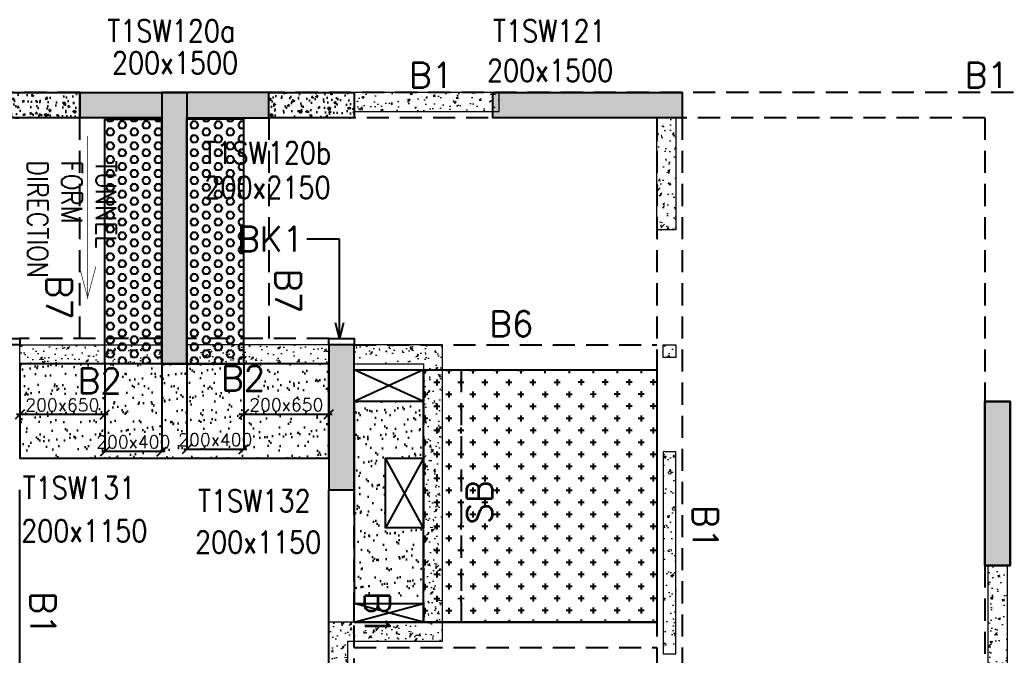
# Model space of a CAD drawing. Header units: millimetres. Extents: x 1078357 to 2594950, y -4969473 to -4636555.
# Drawn here: x 1280322 to 1288172, y -4665945 to -4660908 of the extents above; entities that cross this region are included whole.
import ezdxf

# ---------------------------------------------------------------- set-up
doc = ezdxf.new("R2010")
doc.units = ezdxf.units.MM
doc.header["$PDMODE"] = 35
for name, pattern in [('CONTINOUS', [0]), ('HIDDEN', [0.375, 0.25, -0.125]), ('New Retail block$0$CONTINOUS', [0])]:
    doc.linetypes.add(name, pattern=pattern)
doc.layers.get('0').update_dxf_attribs({"lineweight": 0})
doc.layers.get('Defpoints').update_dxf_attribs({"lineweight": 0})
for name, color, linetype, lineweight in [('A-_ANOTDIMA_D-', 6, 'Continuous', 13), ('COL. NO.', 30, 'Continuous', 25), ('COL. SIZE', 7, 'Continuous', 25), ('DIM', 9, 'Continuous', 25), ('HATCH', 8, 'Continuous', 30), ('RCC UPSTAND', 43, 'Continuous', 30), ('S-NON STR RCC WALL', 8, 'Continuous', 0)]:
    doc.layers.add(name, color=color, linetype=linetype, lineweight=lineweight)
for name, color, linetype in [('B-200x325', 201, 'HIDDEN'), ('B-200x375', 41, 'HIDDEN'), ('B-200x650', 241, 'HIDDEN'), ('B-300xSLAB THK.', 151, 'Continuous'), ('BK1-200x650', 241, 'HIDDEN'), ('DC BEAM NO.', 7, 'Continuous'), ('DROP SLAB', 8, 'Continuous'), ('NON STR. RCC WALL', 6, 'Continuous'), ('S-COLUMN_SHEAR WALL', 1, 'Continuous'), ('S-PROJECTION', 54, 'New Retail block$0$CONTINOUS'), ('SLAB FOLD', 8, 'Continuous'), ('TEXT', 7, 'Continuous')]:
    doc.layers.add(name, color=color, linetype=linetype)
doc.styles.add('Roman', font='romans')
doc.styles.add('ROMANS', font='romans.shx', dxfattribs={"width": 0.85})
doc.dimstyles.new('HARESH', dxfattribs={"dimtxt": 150, "dimasz": 75, "dimexe": 0, "dimexo": 0, "dimgap": 25, "dimtad": 1, "dimdec": 0, "dimdsep": 46, "dimtxsty": 'Roman', "dimblk": 'OBLIQUE', "dimcen": 225, "dimdle": 25, "dimclrd": 2, "dimclre": 2, "dimclrt": 7, "dimadec": 8, "dimazin": 1, "dimtfac": 1, "dimtdec": 0, "dimtmove": 0, "dimatfit": 0, "dimfxl": 1, "dimlwd": -1, "dimlwe": -1, "dimarcsym": 0})
pattern_1 = [(50, (-5109198.82, 23483864.79), (182.184669, -15.93908554), [19.05, -209.55]), (355, (-5109198.82, 23483864.79), (-35.2434214, 191.0568452), [15.24, -167.6405842]), (100.4514447, (-5109183.63, 23483863.46), (146.9412471, 175.1177519), [16.1900088, -178.0902446]), (46.1842, (-5109198.82, 23483915.59), (271.0790409, -42.042328), [28.575, -314.325]), (96.6355576, (-5109176.23, 23483912.08), (237.404134, 247.4261246), [24.2850231, -267.1356082]), (351.1841512, (-5109198.82, 23483915.6), (237.404134, 247.4261246), [22.859967, -251.459732]), (21, (-5109173.42, 23483902.89), (151.6143913, -102.2651982), [19.05, -209.55]), (326, (-5109173.42, 23483902.89), (61.8020283, 184.1879661), [15.24, -167.64]), (71.451445, (-5109160.78, 23483894.36), (213.4164193, 81.9227689), [16.1900088, -178.0899376]), (37.5, (-5109198.816, 23483864.786), (3.08860325, 84.55503887), [0, -165.608, 0, -170.18, 0, -168.275]), (7.5, (-5109198.82, 23483864.79), (66.8196625, 100.18057482), [0, -97.028, 0, -161.798, 0, -64.135]), (327.5, (-5109255.46, 23483864.786), (135.59059517, -5.728744), [0, -63.5, 0, -198.12, 0, -262.89]), (317.5, (-5109280.86, 23483864.79), (148.1291814, 25.42649103), [0, -82.55, 0, -131.572, 0, -186.69])]
pattern_2 = [(140, (-1915203.33, -7196703.94), (12.550427, 143.4520365), [15, -165]), (85, (-1915203.33, -7196703.94), (-150.438427, -27.7502667), [12, -132]), (190.4514445, (-1915202.28, -7196691.99), (-137.887998, 115.7017693), [12.7480384, -140.2284224]), (136.1842, (-1915243.33, -7196703.94), (33.103856, 213.448266), [22.5, -247.5]), (186.6356355, (-1915240.57, -7196686.16), (-194.82372, 186.932389), [19.122068, -210.342752]), (81.184164, (-1915243.33, -7196703.94), (-194.82372, 186.932389), [18, -198]), (111, (-1915233.33, -7196683.94), (80.523778, 119.3814104), [15, -165]), (56, (-1915233.33, -7196683.94), (-145.030009, 48.6630664), [12, -132]), (161.4514447, (-1915226.62, -7196674), (-64.5062306, 168.0444753), [12.748038, -140.2284224]), (127.5, (-1915203.33, -7196703.944), (-66.57877077, 2.43197106), [0, -130.4, 0, -134, 0, -132.5]), (97.5, (-1915203.33, -7196703.944), (-78.8823424, 52.6139075), [0, -76.4, 0, -127.4, 0, -50.5]), (57.5, (-1915203.33, -7196748.544), (4.51097435, 106.7644872), [0, -50, 0, -156, 0, -207]), (47.5, (-1915203.33, -7196768.54), (-20.0209965, 116.6372339), [0, -65, 0, -103.6, 0, -147])]
pattern_3 = [(180, (135672.024, 213489.83), (-7e-15, -54.99261315), [31.75, -63.5]), (300, (135672.024, 213489.83), (47.625, 27.4963066), [31.75, -63.5]), (240, (135640.274, 213489.83), (47.625, -27.4963066), [31.75, -63.5])]

# ---------------------------------------------------------------- blocks, each defined once
blk = doc.blocks.new('_Oblique')
at = {"color": 0, "linetype": 'ByBlock', "lineweight": -2}
blk.add_line((-0.5, -0.5), (0.5, 0.5), dxfattribs=at)
blk = doc.blocks.new('*D1256')
at = {"layer": 'Defpoints', "color": 0, "ltscale": 700, "transparency": 16777216}
for p in [(1280996.3, -4663634.9, 0), (1281446.4, -4663634.9, 0), (1280996.3, -4664329.9)]:
    blk.add_point(p, dxfattribs=at)
at = {"layer": 'DIM', "color": 2, "ltscale": 700, "transparency": 16777216}
for p, q in [((1280996.3, -4663634.9), (1280996.3, -4664329.9)), ((1281446.4, -4663634.9), (1281446.4, -4664329.9)), ((1281471.4, -4664329.9), (1280971.3, -4664329.9))]:
    blk.add_line(p, q, dxfattribs=at)
at = {"layer": 'DIM', "color": 2, "ltscale": 700, "transparency": 16777216, "xscale": 75, "yscale": 75, "zscale": 75, "rotation": 180}
blk.add_blockref('_Oblique', (1280996.3, -4664329.9), dxfattribs=at)
at = {"layer": 'DIM', "color": 2, "ltscale": 700, "transparency": 16777216, "xscale": 75, "yscale": 75, "zscale": 75}
blk.add_blockref('_Oblique', (1281446.4, -4664329.9), dxfattribs=at)
at = {"layer": 'DIM', "color": 7, "ltscale": 700, "transparency": 16777216, "insert": (1281221.3, -4664254.9), "char_height": 150, "attachment_point": 5, "style": 'Roman'}
blk.add_mtext('{\\H0.666667x;200x400}', dxfattribs=at)
blk = doc.blocks.new('*D1257')
at = {"layer": 'Defpoints', "color": 0, "ltscale": 700, "transparency": 16777216}
for p in [(1280321.6, -4663634.9, 0), (1280996.3, -4663634.9, 0), (1280321.6, -4664037)]:
    blk.add_point(p, dxfattribs=at)
at = {"layer": 'DIM', "color": 2, "ltscale": 700, "transparency": 16777216}
for p, q in [((1280321.6, -4663634.9), (1280321.6, -4664037)), ((1280996.3, -4663634.9), (1280996.3, -4664037)), ((1281021.3, -4664037), (1280296.6, -4664037))]:
    blk.add_line(p, q, dxfattribs=at)
at = {"layer": 'DIM', "color": 2, "ltscale": 700, "transparency": 16777216, "xscale": 75, "yscale": 75, "zscale": 75, "rotation": 180}
blk.add_blockref('_Oblique', (1280321.6, -4664037), dxfattribs=at)
at = {"layer": 'DIM', "color": 2, "ltscale": 700, "transparency": 16777216, "xscale": 75, "yscale": 75, "zscale": 75}
blk.add_blockref('_Oblique', (1280996.3, -4664037), dxfattribs=at)
at = {"layer": 'DIM', "color": 7, "ltscale": 700, "transparency": 16777216, "insert": (1280658.9, -4663962), "char_height": 150, "attachment_point": 5, "style": 'Roman'}
blk.add_mtext('{\\H0.666667x;200x650}', dxfattribs=at)
blk = doc.blocks.new('*D1258')
at = {"layer": 'Defpoints', "color": 0, "ltscale": 700, "transparency": 16777216}
for p in [(1281646.4, -4663634.9, 0), (1282096.5, -4663634.9, 0), (1282096.5, -4664311.6)]:
    blk.add_point(p, dxfattribs=at)
at = {"layer": 'DIM', "color": 2, "ltscale": 700, "transparency": 16777216}
for p, q in [((1281646.4, -4663634.9), (1281646.4, -4664311.6)), ((1282096.5, -4663634.9), (1282096.5, -4664311.6)), ((1281621.4, -4664311.6), (1282121.5, -4664311.6))]:
    blk.add_line(p, q, dxfattribs=at)
at = {"layer": 'DIM', "color": 2, "ltscale": 700, "transparency": 16777216, "xscale": 75, "yscale": 75, "zscale": 75, "rotation": 180}
blk.add_blockref('_Oblique', (1281646.4, -4664311.6), dxfattribs=at)
at = {"layer": 'DIM', "color": 2, "ltscale": 700, "transparency": 16777216, "xscale": 75, "yscale": 75, "zscale": 75}
blk.add_blockref('_Oblique', (1282096.5, -4664311.6), dxfattribs=at)
at = {"layer": 'DIM', "color": 7, "ltscale": 700, "transparency": 16777216, "insert": (1281871.5, -4664236.6), "char_height": 150, "attachment_point": 5, "style": 'Roman'}
blk.add_mtext('{\\H0.666667x;200x400}', dxfattribs=at)
blk = doc.blocks.new('*D1259')
at = {"layer": 'Defpoints', "color": 0, "ltscale": 700, "transparency": 16777216}
for p in [(1282096.5, -4663634.9, 0), (1282771.4, -4663634.9, 0), (1282771.4, -4664035)]:
    blk.add_point(p, dxfattribs=at)
at = {"layer": 'DIM', "color": 2, "ltscale": 700, "transparency": 16777216}
for p, q in [((1282096.5, -4663634.9), (1282096.5, -4664035)), ((1282771.4, -4663634.9), (1282771.4, -4664035)), ((1282071.5, -4664035), (1282796.4, -4664035))]:
    blk.add_line(p, q, dxfattribs=at)
at = {"layer": 'DIM', "color": 2, "ltscale": 700, "transparency": 16777216, "xscale": 75, "yscale": 75, "zscale": 75, "rotation": 180}
blk.add_blockref('_Oblique', (1282096.5, -4664035), dxfattribs=at)
at = {"layer": 'DIM', "color": 2, "ltscale": 700, "transparency": 16777216, "xscale": 75, "yscale": 75, "zscale": 75}
blk.add_blockref('_Oblique', (1282771.4, -4664035), dxfattribs=at)
at = {"layer": 'DIM', "color": 7, "ltscale": 700, "transparency": 16777216, "insert": (1282434, -4663960), "char_height": 150, "attachment_point": 5, "style": 'Roman'}
blk.add_mtext('{\\H0.666667x;200x650}', dxfattribs=at)
blk = doc.blocks.new('G$CD63B60BD')
at = {"layer": 'COL. NO.', "linetype": 'Continuous', "style": 'ROMANS', "width": 0.85}
for s, p in [('T1SW120a', (50819.1, 7351, -320.4)), ('T1SW121', (53876.8, 7350.6, -320.4)), ('T1SW120b', (51580.2, 6384.1, -320.4)), ('T1SW131', (50148.3, 3730, -320.4)), ('T1SW132', (51538, 3625.4, -320.4))]:
    blk.add_text(s, height=175, dxfattribs=at).set_placement(p)
at = {"layer": 'COL. SIZE', "linetype": 'Continuous', "style": 'ROMANS', "width": 0.85}
for s, p in [('200x1500', (50855.3, 7097.7, -320.4)), ('200x1500', (53827.7, 7037.1, -320.4)), ('200x2150', (51587.7, 6109.9, -320.4)), ('200x1150', (50135.8, 3386.6, -320.4)), ('200x1150', (51513.8, 3298.1, -320.4))]:
    blk.add_text(s, height=175, dxfattribs=at).set_placement(p)

msp = doc.modelspace()

# ---------------------------------------------------------------- hatches: boundary and pattern name
at = {"layer": 'DROP SLAB'}
h = msp.add_hatch(dxfattribs=at)
h.set_pattern_fill('CROSS', color=8, scale=15, angle=0.03079)
h.set_pattern_definition([(180.03079016, (-5325894.3, 23437229.61), (-95.19879988, -95.3011726), [47.625, -142.875]), (270.03079016, (-5325918.12, 23437253.41), (95.3011726, -95.19879988), [47.625, -142.875])])
h.paths.add_polyline_path([(1283521.5, -4663684.3), (1285371.5, -4663684.3), (1285371.5, -4665684.1), (1283521.5, -4665684.1)])
at = {"layer": 'HATCH'}
h = msp.add_hatch(dxfattribs=at)
h.set_pattern_fill('AR-SAND', color=8, scale=3, angle=179.97015)
h.set_pattern_definition([(37.47015413, (-3830961.08, 18703074.23), (-4.72361136, 146.8264517), [0, -115.824, 0, -129.54, 0, -123.825]), (7.4701541, (-3830961.08, 18703074.23), (134.9689868, 214.9772528), [0, -62.484, 0, -104.394, 0, -40.005]), (327.4701541, (-3831054.81, 18703074.28), (237.2979035, 0.3075449), [0, -38.1, 0, -137.16, 0, -179.07]), (317.4701541, (-3831054.81, 18703074.28), (229.1017424, 66.759465), [0, -19.05, 0, -89.916, 0, -102.87])])
h.paths.add_polyline_path([(1282771.9, -4663634.3), (1280321.9, -4663634.3), (1280321.9, -4664384.3), (1282771.9, -4664384.3)])
h = msp.add_hatch(dxfattribs=at)
h.set_pattern_fill('AR-SAND', color=8, scale=3, angle=180.02985)
h.set_pattern_definition([(37.47015413, (-4938696.5, 23611041.1), (-4.72361136, 146.8264517), [0, -115.824, 0, -129.54, 0, -123.825]), (7.4701541, (-4938696.5, 23611041.1), (134.9689868, 214.9772528), [0, -62.484, 0, -104.394, 0, -40.005]), (327.47015413, (-4938790.22, 23611041.14), (237.29790347, 0.3075449), [0, -38.1, 0, -137.16, 0, -179.07]), (317.4701541, (-4938790.22, 23611041.14), (229.1017424, 66.759465), [0, -19.05, 0, -89.916, 0, -102.87])])
h.paths.add_polyline_path([(1282971.6, -4665534.4), (1283521.6, -4665534.4), (1283521.6, -4664934.3), (1283221.6, -4664934.3), (1283221.6, -4664384.4), (1283521.6, -4664384.4), (1283521.6, -4663934.4), (1282971.6, -4663934.4)])
at = {"layer": 'RCC UPSTAND'}
h = msp.add_hatch(dxfattribs=at)
h.set_pattern_fill('AR-CONC', color=8, scale=20, angle=90)
h.set_pattern_definition(pattern_2)
h.paths.add_polyline_path([(1280121.7, -4661484.4), (1280796.7, -4661484.4), (1280796.7, -4661684.4), (1280121.7, -4661684.4)])
h = msp.add_hatch(dxfattribs=at)
h.set_pattern_fill('AR-CONC', color=8, scale=20, angle=90)
h.set_pattern_definition(pattern_2)
h.paths.add_polyline_path([(1282296.7, -4661484.4), (1282971.7, -4661484.4), (1282971.7, -4661684.4), (1282296.7, -4661684.4)])
at = {"layer": 'S-COLUMN_SHEAR WALL', "lineweight": 25}
h = msp.add_hatch(color=1, dxfattribs=at)
h.dxf.hatch_style = 1
h.paths.add_polyline_path([(1281446.7, -4661684.4), (1280796.7, -4661684.4), (1280796.7, -4661484.4), (1281646.7, -4661484.4), (1281646.7, -4663634.4), (1281446.7, -4663634.4)])
at = {"layer": 'S-COLUMN_SHEAR WALL', "lineweight": 25, "extrusion": (1.00316e-06, -2.11765e-11, 1)}
h = msp.add_hatch(color=1, dxfattribs=at)
h.dxf.hatch_style = 1
h.paths.add_polyline_path([(1281646.7, -4661684.4), (1282296.7, -4661684.4), (1282296.7, -4661484.4), (1281446.7, -4661484.4), (1281446.7, -4663634.4), (1281646.7, -4663634.4)])
at = {"layer": 'S-COLUMN_SHEAR WALL', "lineweight": 25}
h = msp.add_hatch(color=1, dxfattribs=at)
h.dxf.hatch_style = 1
h.paths.add_polyline_path([(1284071.7, -4661484.4), (1285571.7, -4661484.4), (1285571.7, -4661684.4), (1284071.7, -4661684.4)])
at = {"layer": 'S-COLUMN_SHEAR WALL', "lineweight": 25, "extrusion": (1.00316e-06, -2.11765e-11, 1)}
h = msp.add_hatch(color=1, dxfattribs=at)
h.dxf.hatch_style = 1
h.paths.add_polyline_path([(1282971.7, -4663484.4), (1282771.7, -4663484.4), (1282771.7, -4664634.4), (1282971.7, -4664634.4)])
h = msp.add_hatch(color=1, dxfattribs=at)
h.dxf.hatch_style = 1
h.paths.add_polyline_path([(1288171.7, -4663934.4), (1287971.7, -4663934.4), (1287971.7, -4665234.4), (1288171.7, -4665234.4)])
at = {"layer": 'S-COLUMN_SHEAR WALL', "lineweight": 25, "extrusion": (-1.00316e-06, -1.91639e-11, 1)}
h = msp.add_hatch(color=1, dxfattribs=at)
h.dxf.hatch_style = 1
h.paths.add_polyline_path([(1287971.7, -4663934.4), (1288171.7, -4663934.4), (1288171.7, -4665234.4), (1287971.7, -4665234.4)])
at = {"layer": 'S-NON STR RCC WALL', "ltscale": 700}
h = msp.add_hatch(dxfattribs=at)
h.set_pattern_fill('AR-CONC', color=256)
h.set_pattern_definition([(50, (1252105.28, -4528681.85), (182.18467, -15.93909), [19.05, -209.55]), (355, (1252105.28, -4528681.85), (-35.24342, 191.05685), [15.24, -167.64058]), (100.45144, (1252120.46, -4528683.18), (146.94125, 175.11775), [16.19, -178.09024]), (46.1842, (1252105.28, -4528631.05), (271.07904, -42.04233), [28.575, -314.325]), (96.63556, (1252127.87, -4528634.56), (237.40413, 247.4261), [24.285, -267.1356]), (351.18415, (1252105.28, -4528631.05), (237.40413, 247.4261), [22.85997, -251.45973]), (21, (1252130.68, -4528643.75), (151.61439, -102.2652), [19.05, -209.55]), (326, (1252130.68, -4528643.75), (61.80203, 184.18797), [15.24, -167.64]), (71.45144, (1252143.32, -4528652.28), (213.41642, 81.92277), [16.19, -178.08994]), (37.5, (1252105.28, -4528681.853), (3.088603, 84.55504), [0, -165.608, 0, -170.18, 0, -168.275]), (7.5, (1252105.28, -4528681.85), (66.81966, 100.180575), [0, -97.028, 0, -161.798, 0, -64.135]), (327.5, (1252048.64, -4528681.85), (135.590595, -5.728744), [0, -63.5, 0, -198.12, 0, -262.89]), (317.5, (1252023.24, -4528681.85), (148.12918, 25.42649), [0, -82.55, 0, -131.572, 0, -186.69])])
h.paths.add_polyline_path([(1284121.9, -4661484.4), (1282971.9, -4661484.4), (1282971.9, -4661634.4), (1284121.9, -4661634.4)])
at = {"layer": 'S-NON STR RCC WALL'}
h = msp.add_hatch(dxfattribs=at)
h.set_pattern_fill('AR-CONC', color=256, angle=180)
h.set_pattern_definition([(50, (-6166163.3, 28164593.92), (182.184669, -15.93908554), [19.05, -209.55]), (355, (-6166163.3, 28164593.92), (-35.2434214, 191.0568452), [15.24, -167.6405842]), (100.4514447, (-6166148.12, 28164592.6), (146.9412471, 175.1177519), [16.1900088, -178.0902446]), (46.1842, (-6166163.3, 28164644.72), (271.0790409, -42.042328), [28.575, -314.325]), (96.6355576, (-6166140.7, 28164641.22), (237.404134, 247.4261246), [24.2850231, -267.1356082]), (351.1841512, (-6166163.3, 28164644.72), (237.404134, 247.4261246), [22.859967, -251.459732]), (21, (-6166137.9, 28164632.02), (151.6143913, -102.2651982), [19.05, -209.55]), (326, (-6166137.9, 28164632.02), (61.8020283, 184.1879661), [15.24, -167.64]), (71.451445, (-6166125.26, 28164623.5), (213.4164193, 81.9227689), [16.1900088, -178.0899376]), (37.5, (-6166163.3, 28164593.92), (3.08860325, 84.55503887), [0, -165.608, 0, -170.18, 0, -168.275]), (7.5, (-6166163.3, 28164593.92), (66.8196625, 100.18057482), [0, -97.028, 0, -161.798, 0, -64.135]), (327.5, (-6166219.94, 28164593.92), (135.59059517, -5.72874399), [0, -63.5, 0, -198.12, 0, -262.89]), (317.5, (-6166245.34, 28164593.92), (148.1291814, 25.42649103), [0, -82.55, 0, -131.572, 0, -186.69])])
h.paths.add_polyline_path([(1285371.9, -4661684.4), (1285521.9, -4661684.4), (1285521.9, -4662574.3), (1285371.9, -4662574.3)])
h = msp.add_hatch(dxfattribs=at)
h.set_pattern_fill('AR-CONC', color=256)
h.set_pattern_definition(pattern_1)
h.paths.add_polyline_path([(1281446.9, -4663634.4), (1280321.9, -4663634.4), (1280321.9, -4663484.4), (1281446.9, -4663484.4)])
h = msp.add_hatch(dxfattribs=at)
h.set_pattern_fill('AR-CONC', color=256, angle=180)
h.set_pattern_definition(pattern_1)
h.paths.add_polyline_path([(1281646.9, -4663634.4), (1282771.9, -4663634.4), (1282771.9, -4663484.4), (1281646.9, -4663484.4)])
h = msp.add_hatch(dxfattribs=at)
h.set_pattern_fill('AR-CONC', color=256, angle=180)
h.set_pattern_definition(pattern_1)
h.paths.add_polyline_path([(1283671.9, -4665834.4), (1283671.9, -4663484.4), (1282971.9, -4663484.4), (1282971.9, -4663634.4), (1283521.9, -4663634.4), (1283521.9, -4665684.4), (1282771.9, -4665684.4), (1282771.9, -4666934.3), (1282921.9, -4666934.3), (1282921.9, -4665834.4)])
h = msp.add_hatch(dxfattribs=at)
h.set_pattern_fill('AR-CONC', color=256, angle=180)
h.set_pattern_definition([(50, (2382696.4, -9205799.05), (182.184669, -15.9390855), [19.05, -209.55]), (355, (2382696.4, -9205799.05), (-35.2434214, 191.056845), [15.24, -167.640584]), (100.4514447, (2382711.59, -9205800.37), (146.941247, 175.117752), [16.190009, -178.0902446]), (46.1842, (2382696.4, -9205748.25), (271.079041, -42.042328), [28.575, -314.325]), (96.6355576, (2382719, -9205751.75), (237.404134, 247.426125), [24.285023, -267.135608]), (351.184151, (2382696.4, -9205748.25), (237.404134, 247.426125), [22.859967, -251.459732]), (21, (2382721.8, -9205760.95), (151.6143913, -102.265198), [19.05, -209.55]), (326, (2382721.8, -9205760.95), (61.802028, 184.187966), [15.24, -167.64]), (71.451445, (2382734.44, -9205769.47), (213.416419, 81.922769), [16.190009, -178.0899376]), (37.5, (2382696.406, -9205799.046), (3.08860325, 84.5550389), [0, -165.608, 0, -170.18, 0, -168.275]), (7.5, (2382696.41, -9205799.05), (66.8196625, 100.1805748), [0, -97.028, 0, -161.798, 0, -64.135]), (327.5, (2382639.764, -9205799.046), (135.5905952, -5.728744), [0, -63.5, 0, -198.12, 0, -262.89]), (317.5, (2382614.36, -9205799.05), (148.1291814, 25.426491), [0, -82.55, 0, -131.572, 0, -186.69])])
h.paths.add_polyline_path([(1285421.9, -4663484.2), (1285521.9, -4663484.2), (1285521.9, -4663584.2), (1285421.9, -4663584.2)])
h = msp.add_hatch(dxfattribs=at)
h.set_pattern_fill('AR-CONC', color=256, angle=180)
h.set_pattern_definition([(50, (2382709.62, -9204434.38), (182.184669, -15.9390855), [19.05, -209.55]), (355, (2382709.62, -9204434.38), (-35.2434214, 191.056845), [15.24, -167.640584]), (100.4514447, (2382724.8, -9204435.71), (146.941247, 175.117752), [16.190009, -178.0902446]), (46.1842, (2382709.62, -9204383.58), (271.079041, -42.042328), [28.575, -314.325]), (96.6355576, (2382732.2, -9204387.09), (237.404134, 247.426125), [24.285023, -267.135608]), (351.184151, (2382709.62, -9204383.58), (237.404134, 247.426125), [22.859967, -251.459732]), (21, (2382735.02, -9204396.28), (151.6143913, -102.265198), [19.05, -209.55]), (326, (2382735.02, -9204396.28), (61.802028, 184.187966), [15.24, -167.64]), (71.451445, (2382747.65, -9204404.8), (213.416419, 81.922769), [16.190009, -178.0899376]), (37.5, (2382709.62, -9204434.38), (3.08860325, 84.5550389), [0, -165.608, 0, -170.18, 0, -168.275]), (7.5, (2382709.62, -9204434.38), (66.8196625, 100.1805748), [0, -97.028, 0, -161.798, 0, -64.135]), (327.5, (2382652.98, -9204434.38), (135.5905952, -5.728744), [0, -63.5, 0, -198.12, 0, -262.89]), (317.5, (2382627.58, -9204434.38), (148.1291814, 25.426491), [0, -82.55, 0, -131.572, 0, -186.69])])
h.paths.add_polyline_path([(1285421.9, -4665934.2), (1285521.9, -4665934.2), (1285521.9, -4664334.2), (1285421.9, -4664334.2)])
at = {"layer": 'S-NON STR RCC WALL', "ltscale": 700}
h = msp.add_hatch(dxfattribs=at)
h.set_pattern_fill('AR-CONC', color=256)
h.set_pattern_definition([(50, (154880.57, 155337.33), (182.184669, -15.9390855), [19.05, -209.55]), (355, (154880.57, 155337.33), (-35.2434214, 191.056845), [15.24, -167.640584]), (100.4514447, (154895.75, 155336), (146.941247, 175.117752), [16.190009, -178.0902446]), (46.1842, (154880.57, 155388.13), (271.079041, -42.042328), [28.575, -314.325]), (96.6355576, (154903.16, 155384.63), (237.404134, 247.426125), [24.285023, -267.135608]), (351.184151, (154880.57, 155388.13), (237.404134, 247.426125), [22.859967, -251.459732]), (21, (154905.97, 155375.43), (151.6143913, -102.265198), [19.05, -209.55]), (326, (154905.97, 155375.43), (61.802028, 184.187966), [15.24, -167.64]), (71.451445, (154918.6, 155366.91), (213.416419, 81.922769), [16.190009, -178.0899376]), (37.5, (154880.567, 155337.334), (3.08860325, 84.5550389), [0, -165.608, 0, -170.18, 0, -168.275]), (7.5, (154880.57, 155337.33), (66.8196625, 100.1805748), [0, -97.028, 0, -161.798, 0, -64.135]), (327.5, (154823.925, 155337.334), (135.5905952, -5.728744), [0, -63.5, 0, -198.12, 0, -262.89]), (317.5, (154798.52, 155337.33), (148.1291814, 25.426491), [0, -82.55, 0, -131.572, 0, -186.69])])
h.paths.add_polyline_path([(1287996.9, -4665234.3), (1288146.9, -4665234.3), (1288146.9, -4666934.3), (1287996.9, -4666934.3)])
at = {"layer": 'SLAB FOLD', "ltscale": 1000}
h = msp.add_hatch(dxfattribs=at)
h.set_pattern_fill('HEX', color=8, scale=10, angle=180)
h.set_pattern_definition(pattern_3)
h.paths.add_polyline_path([(1281446.7, -4661695), (1280996.7, -4661695), (1280996.7, -4663634.3), (1281446.7, -4663634.3)])
h = msp.add_hatch(dxfattribs=at)
h.set_pattern_fill('HEX', color=8, scale=10, angle=180)
h.set_pattern_definition(pattern_3)
h.paths.add_polyline_path([(1281647.1, -4661695), (1282097.1, -4661695), (1282097.1, -4663634.3), (1281647.1, -4663634.3)])

# ---------------------------------------------------------------- linework, layer by layer
at = {"color": 2, "ltscale": 1000, "const_width": 5, "elevation": -0.1}
msp.add_lwpolyline([(1280794.2, -4662865.9), (1280859.3, -4663108.9), (1280859.3, -4661829.2), (1280859.3, -4663108.9), (1280924.4, -4662865.9)], dxfattribs=at)
at = {"layer": 'B-200x325', "ltscale": 700}
for p, q in [((1282972.1, -4663484.3, 0), (1285371.9, -4663484.3, 0)), ((1282971.9, -4665884.1, 0), (1285371.9, -4665884.1, 0))]:
    msp.add_line(p, q, dxfattribs=at)
at = {"layer": 'B-200x325', "linetype": 'Continuous', "ltscale": 700}
for p, q in [((1282972.1, -4663684.3, 0), (1285371.9, -4663684.3, 0)), ((1282971.9, -4665684.1, 0), (1285371.9, -4665684.1, 0))]:
    msp.add_line(p, q, dxfattribs=at)
at = {"layer": 'B-200x375', "ltscale": 700}
for p, q in [((1280796.8, -4663434.4, 0), (1280796.8, -4661684.4, 0)), ((1282297.1, -4663434.4, 0), (1282297.1, -4661684.4, 0))]:
    msp.add_line(p, q, dxfattribs=at)
at = {"layer": 'B-200x375', "linetype": 'Continuous', "ltscale": 700}
for p, q in [((1280996.8, -4663434.4, 0), (1280996.8, -4661695, 0)), ((1282097.1, -4663434.4, 0), (1282097.1, -4661695, 0))]:
    msp.add_line(p, q, dxfattribs=at)
at = {"layer": 'B-200x650', "linetype": 'HIDDEN', "ltscale": 700}
for p, q in [((1280796.7, -4661484.4, 0), (1275121.9, -4661484.4, 0)), ((1294496.7, -4661484.4, 0), (1282296.7, -4661484.4, 0)), ((1280796.7, -4661684.4, 0), (1275121.9, -4661684.4, 0)), ((1287971.9, -4661684.4, 0), (1282296.7, -4661684.4, 0)), ((1285371.9, -4661684.4, 0), (1285371.9, -4668134.3, 0)), ((1285571.9, -4661684.4, 0), (1285571.9, -4668134.3, 0)), ((1287971.9, -4661684.4, 0), (1287971.9, -4663934.3, 0)), ((1281446.9, -4663434.3, 0), (1280321.9, -4663434.3, 0)), ((1282771.9, -4663434.3, 0), (1281646.9, -4663434.3, 0)), ((1282971.9, -4666934.3, 0), (1282971.9, -4664634.3, 0)), ((1287971.9, -4665234.3, 0), (1287971.9, -4666934.3, 0))]:
    msp.add_line(p, q, dxfattribs=at)
at = {"layer": 'B-200x650', "linetype": 'Continuous', "ltscale": 700}
msp.add_line((1282771.9, -4663634.3, 0), (1280321.9, -4663634.3, 0), dxfattribs=at)
at = {"layer": 'B-200x650', "linetype": 'CONTINOUS', "ltscale": 700}
for p, q in [((1280321.9, -4666934.3, 0), (1280321.9, -4664634.3, 0)), ((1282771.9, -4666934.3, 0), (1282771.9, -4664634.3, 0))]:
    msp.add_line(p, q, dxfattribs=at)
at = {"layer": 'B-300xSLAB THK.', "linetype": 'HIDDEN', "ltscale": 700}
for p, q in [((1283521.4, -4663684.6, 0), (1283521.4, -4665684.3, 0)), ((1283821.4, -4663684.6, 0), (1283821.4, -4665684.3, 0))]:
    msp.add_line(p, q, dxfattribs=at)
at = {"layer": 'BK1-200x650', "linetype": 'Continuous', "ltscale": 700, "elevation": 0}
for points in [[(1280321.9, -4663484.4), (1280121.9, -4663484.4), (1280121.9, -4663434.2), (1280321.9, -4663434.2)], [(1282971.9, -4663484.4), (1282771.9, -4663484.4), (1282771.9, -4663434.2), (1282971.9, -4663434.2)]]:
    msp.add_lwpolyline(points, close=True, dxfattribs=at)
at = {"layer": 'DROP SLAB', "color": 3, "linetype": 'CONTINOUS', "ltscale": 500}
for p, q in [((1283521.6, -4663684.3, 0), (1282971.6, -4663934.4, 0)), ((1283521.6, -4663934.4, 0), (1282971.7, -4663684.3, 0)), ((1283521.6, -4664934.4, 0), (1283221.6, -4664384.4, 0)), ((1283521.6, -4664384.4, 0), (1283221.6, -4664934.4, 0)), ((1283520.7, -4665684.1, 0), (1282971.6, -4665534.4, 0)), ((1282971.6, -4665684.4, 0), (1283521.6, -4665534.4, 0))]:
    msp.add_line(p, q, dxfattribs=at)
at = {"layer": 'DROP SLAB', "color": 3, "linetype": 'CONTINOUS', "ltscale": 500, "elevation": 0}
for points in [[(1283521.6, -4663934.4), (1282971.7, -4663934.4), (1282971.7, -4663684.3), (1283521.6, -4663684.3)], [(1283521.5, -4663684.3), (1285371.5, -4663684.3), (1285371.5, -4665684.1), (1283521.5, -4665684.1)], [(1283521.6, -4664934.4), (1283221.6, -4664934.4), (1283221.6, -4664384.4), (1283521.6, -4664384.4)], [(1283521.6, -4665684.1), (1282971.6, -4665684.1), (1282971.6, -4665534.4), (1283521.6, -4665534.4)]]:
    msp.add_lwpolyline(points, close=True, dxfattribs=at)
at = {"layer": 'NON STR. RCC WALL', "elevation": 0}
for points in [[(1280121.7, -4661484.4), (1280796.7, -4661484.4), (1280796.7, -4661684.4), (1280121.7, -4661684.4)], [(1282296.7, -4661484.4), (1282971.7, -4661484.4), (1282971.7, -4661684.4), (1282296.7, -4661684.4)]]:
    msp.add_lwpolyline(points, close=True, dxfattribs=at)
at = {"layer": 'S-COLUMN_SHEAR WALL', "color": 1, "lineweight": 25, "elevation": 0}
msp.add_lwpolyline([(1281446.7, -4661684.4), (1280796.7, -4661684.4), (1280796.7, -4661484.4), (1281646.7, -4661484.4), (1281646.7, -4663634.4), (1281446.7, -4663634.4), (1281446.7, -4661684.4)], dxfattribs=at)
at = {"layer": 'S-COLUMN_SHEAR WALL', "color": 1, "lineweight": 25, "extrusion": (1.00316e-06, -2.11765e-11, 1), "elevation": 1.3}
msp.add_lwpolyline([(1281646.7, -4661684.4), (1282296.7, -4661684.4), (1282296.7, -4661484.4), (1281446.7, -4661484.4), (1281446.7, -4663634.4), (1281646.7, -4663634.4), (1281646.7, -4661684.4)], dxfattribs=at)
at = {"layer": 'S-COLUMN_SHEAR WALL', "color": 1, "lineweight": 25, "elevation": 0}
msp.add_lwpolyline([(1284071.7, -4661484.4), (1285571.7, -4661484.4), (1285571.7, -4661684.4), (1284071.7, -4661684.4)], close=True, dxfattribs=at)
at = {"layer": 'S-COLUMN_SHEAR WALL', "color": 1, "lineweight": 25, "extrusion": (1.00316e-06, -2.11765e-11, 1), "elevation": 1.3}
for points in [[(1282971.7, -4663484.4), (1282771.7, -4663484.4), (1282771.7, -4664634.4), (1282971.7, -4664634.4)], [(1288171.7, -4663934.4), (1287971.7, -4663934.4), (1287971.7, -4665234.4), (1288171.7, -4665234.4)]]:
    msp.add_lwpolyline(points, close=True, dxfattribs=at)
at = {"layer": 'S-COLUMN_SHEAR WALL', "color": 1, "lineweight": 25, "extrusion": (-1.00316e-06, -1.91639e-11, 1), "elevation": -1.3}
msp.add_lwpolyline([(1287971.7, -4663934.4), (1288171.7, -4663934.4), (1288171.7, -4665234.4), (1287971.7, -4665234.4)], close=True, dxfattribs=at)
at = {"layer": 'S-NON STR RCC WALL', "ltscale": 700, "elevation": 0}
for points in [[(1284121.9, -4661484.4), (1282971.9, -4661484.4), (1282971.9, -4661634.4), (1284121.9, -4661634.4)], [(1285371.9, -4661684.4), (1285521.9, -4661684.4), (1285521.9, -4662574.3), (1285371.9, -4662574.3)], [(1285421.9, -4663484.2), (1285521.9, -4663484.2), (1285521.9, -4663584.2), (1285421.9, -4663584.2)], [(1285421.9, -4665934.2), (1285521.9, -4665934.2), (1285521.9, -4664334.2), (1285421.9, -4664334.2)], [(1287996.9, -4665234.3), (1288146.9, -4665234.3), (1288146.9, -4666934.3), (1287996.9, -4666934.3)]]:
    msp.add_lwpolyline(points, close=True, dxfattribs=at)
at = {"layer": 'S-NON STR RCC WALL', "elevation": 0}
for points in [[(1281446.9, -4663634.4), (1280321.9, -4663634.4), (1280321.9, -4663484.4), (1281446.9, -4663484.4)], [(1281646.9, -4663634.4), (1282771.9, -4663634.4), (1282771.9, -4663484.4), (1281646.9, -4663484.4)], [(1283671.9, -4665834.4), (1283671.9, -4663484.4), (1282971.9, -4663484.4), (1282971.9, -4663634.4), (1283521.9, -4663634.4), (1283521.9, -4665684.4), (1282771.9, -4665684.4), (1282771.9, -4666934.3), (1282921.9, -4666934.3), (1282921.9, -4665834.4)]]:
    msp.add_lwpolyline(points, close=True, dxfattribs=at)
at = {"layer": 'S-PROJECTION', "elevation": 0}
msp.add_lwpolyline([(1282771.9, -4663634.3), (1280321.9, -4663634.3), (1280321.9, -4664384.3), (1282771.9, -4664384.3)], close=True, dxfattribs=at)
at = {"layer": 'SLAB FOLD', "color": 8, "ltscale": 1000, "elevation": 0}
for points in [[(1280996.6, -4661695), (1281446.6, -4661695), (1281446.6, -4663634.3), (1280996.6, -4663634.3)], [(1282096.9, -4661695), (1281646.8, -4661695), (1281646.8, -4663634.3), (1282096.9, -4663634.3)]]:
    msp.add_lwpolyline(points, close=True, dxfattribs=at)
msp.add_lwpolyline([(1282971.6, -4665534.4), (1283521.6, -4665534.4), (1283521.6, -4664934.3), (1283221.6, -4664934.3), (1283221.6, -4664384.4), (1283521.6, -4664384.4), (1283521.6, -4663934.4), (1282971.6, -4663934.4), (1282971.6, -4665534.4)], dxfattribs=at)

# ---------------------------------------------------------------- block references
at = {"layer": 'A-_ANOTDIMA_D-', "color": 2, "ltscale": 700}
msp.add_blockref('G$CD63B60BD', (1230196.7, -4668434.4, 0), dxfattribs=at)

# ---------------------------------------------------------------- texts
at = {"layer": 'B-200x325', "linetype": 'Continuous', "ltscale": 700, "style": 'ROMANS'}
msp.add_text('B6', height=200, rotation=0.00134, dxfattribs=at).set_placement((1284041.4, -4663419.1, -2.7))
at = {"layer": 'B-200x375', "linetype": 'Continuous', "ltscale": 700, "style": 'ROMANS'}
for p in [(1280533.1, -4662935.8, -5.4), (1282349.5, -4662883.7, -2.7)]:
    msp.add_text('B7', height=200, rotation=269.99906, dxfattribs=at).set_placement(p)
at = {"layer": 'B-200x650', "linetype": 'HIDDEN', "ltscale": 500, "style": 'ROMANS'}
for rotation, p in [(0.00094, (1283405.8, -4661447.1, -2.7)), (0.00094, (1287809.3, -4661447.1, -2.7)), (269.99906, (1285655.8, -4664755.7, -2.7)), (269.99906, (1280405.8, -4665440.6, -2.7)), (269.99906, (1283055.8, -4665440.6, -2.7))]:
    msp.add_text('B1', height=200, rotation=rotation, dxfattribs=at).set_placement(p)
at = {"layer": 'B-300xSLAB THK.', "linetype": 'Continuous', "ltscale": 700, "style": 'ROMANS'}
msp.add_text('SB', height=200, rotation=90.00094, dxfattribs=at).set_placement((1284066.1, -4664908.7, -2.7))
at = {"layer": 'BK1-200x650', "linetype": 'Continuous', "ltscale": 700, "style": 'ROMANS'}
msp.add_text('BK1', height=200, rotation=359.99906, dxfattribs=at).set_placement((1282043, -4662745.8, -2.7))
at = {"layer": 'DC BEAM NO.', "linetype": 'Continuous', "ltscale": 500, "style": 'ROMANS'}
for p in [(1280779.7, -4663870.9, -2.7), (1281916.4, -4663850.4, -2.7)]:
    msp.add_text('B2', height=200, dxfattribs=at).set_placement(p)
at = {"layer": 'TEXT', "insert": (1281085.4, -4662023.5, 0.1), "char_height": 162, "width": 162, "attachment_point": 1, "rotation": 269.99906, "style": 'ROMANS'}
msp.add_mtext('\\pxql;TUNNEL FORM DIRECTION', dxfattribs=at)

# ---------------------------------------------------------------- dimensions: what is measured, and where the dimension line sits
at = {"layer": 'DIM', "ltscale": 700}
for base, p1, p2, picture, middle in [((1280321.6, -4664037, 0), (1280996.3, -4663634.9, 0), (1280321.6, -4663634.9, 0), '*D1257', (1280658.9, -4663962, 0)), ((1282771.4, -4664035, 0), (1282096.5, -4663634.9, 0), (1282771.4, -4663634.9, 0), '*D1259', (1282434, -4663960, 0))]:
    dim = msp.add_linear_dim(base=base, p1=p1, p2=p2, text='{\\H0.666667x;200x650}', dimstyle='HARESH', override={"dimtxsty": 'Roman', "dimtmove": 1}, dxfattribs=at)
    dim.commit()
    dim.dimension.update_dxf_attribs({"geometry": picture, "text_midpoint": middle})
for base, p1, p2, picture, middle in [((1280996.3, -4664329.9, 0), (1281446.4, -4663634.9, 0), (1280996.3, -4663634.9, 0), '*D1256', (1281221.3, -4664329.9, 0)), ((1282096.5, -4664311.6, 0), (1281646.4, -4663634.9, 0), (1282096.5, -4663634.9, 0), '*D1258', (1281871.5, -4664311.6, 0))]:
    dim = msp.add_linear_dim(base=base, p1=p1, p2=p2, text='{\\H0.666667x;200x400}', dimstyle='HARESH', override={"dimtxsty": 'Roman'}, dxfattribs=at)
    dim.commit()
    dim.dimension.update_dxf_attribs({"geometry": picture, "text_midpoint": middle, "dimtype": 160})

# ---------------------------------------------------------------- leaders
at = {"layer": 'BK1-200x650', "linetype": 'Continuous', "ltscale": 700}
msp.add_leader([(1282855.4, -4663434.2, 0), (1282855.4, -4662648, 0), (1282596.6, -4662648, 0)], dimstyle='HARESH', override={"dimasz": 125, "dimgap": 25, "dimtad": 0, "dimldrblk": 'Open30'}, dxfattribs=at)

doc.saveas('drawing.dxf')
